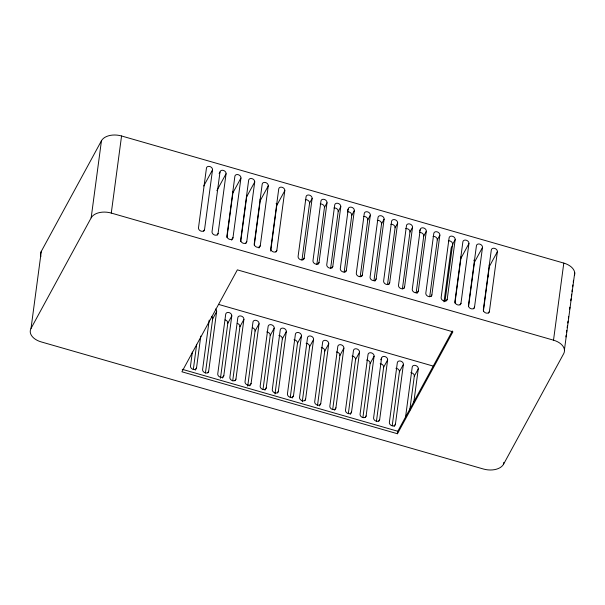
<?xml version="1.0" encoding="UTF-8"?>
<svg xmlns="http://www.w3.org/2000/svg" width="605" height="605" viewBox="0 0 605 605"><rect width="100%" height="100%" fill="white"/><g stroke="black" fill="none" stroke-linecap="round" stroke-linejoin="round"><path stroke-width="0.91" d="M31.021 328.424L91.166 217.845A16.025 9.975 7.6 0 1 111.275 213.066L553.514 340.176A16.025 9.975 7.6 0 1 563.694 353.66L503.549 464.239A16.025 9.975 7.6 0 1 483.44 469.019L41.2 341.908A16.025 9.975 7.6 0 1 31.021 328.424L41.306 251.34L101.451 140.761A16.025 9.975 7.6 0 1 121.56 135.981L563.799 263.092A16.025 9.975 7.6 0 1 574.5 275.343M91.166 217.845L101.451 140.761M111.275 213.066L121.56 135.981M204.55 229.552L212.514 169.869A3.207 2.443 28.5 0 0 209.814 166.511A3.207 2.443 28.5 0 0 206.449 168.129L198.493 227.805A3.207 2.443 28.5 0 0 201.185 231.163A3.207 2.443 28.5 0 0 204.55 229.552L203.673 231.163M192.352 352.057L190.492 366.04A3.207 2.443 28.5 0 0 193.184 369.398A3.207 2.443 28.5 0 0 196.549 367.787L200.777 336.077M193.32 369.496L196.678 344.313M220.001 172.024L212.037 231.7A3.207 2.443 28.5 0 0 214.737 235.058A3.207 2.443 28.5 0 0 218.095 233.447L226.058 173.764A3.207 2.443 28.5 0 0 223.358 170.406A3.207 2.443 28.5 0 0 220.001 172.024L219.123 173.635M209.201 320.105L202.607 369.526A3.207 2.443 28.5 0 0 205.307 372.884A3.207 2.443 28.5 0 0 208.665 371.266L216.628 311.59A3.207 2.443 28.5 0 0 215.403 309.004M205.443 372.975L212.657 318.895L216.628 311.59M226.958 237.523L232.933 192.768A3.207 2.443 28.5 0 0 232.691 191.407M232.978 237.72L240.941 178.044A3.207 2.443 28.5 0 0 238.241 174.686A3.207 2.443 28.5 0 0 234.884 176.297L226.92 235.98A3.207 2.443 28.5 0 0 229.613 239.338A3.207 2.443 28.5 0 0 232.978 237.72L231.639 240.177M220.462 378.261L227.805 323.244L231.775 315.946A3.207 2.443 28.5 0 0 229.083 312.588A3.207 2.443 28.5 0 0 225.718 314.199L217.755 373.882A3.207 2.443 28.5 0 0 220.454 377.24A3.207 2.443 28.5 0 0 223.812 375.622L231.775 315.946M240.73 241.486L246.704 196.723A3.207 2.443 28.5 0 0 246.462 195.362M246.749 241.675L254.713 181.999A3.207 2.443 28.5 0 0 252.013 178.641A3.207 2.443 28.5 0 0 248.647 180.26L240.692 239.935A3.207 2.443 28.5 0 0 243.384 243.293A3.207 2.443 28.5 0 0 246.749 241.675L245.857 243.316M232.706 380.81L239.92 326.73L243.898 319.425A3.207 2.443 28.5 0 0 241.198 316.067A3.207 2.443 28.5 0 0 237.833 317.685L229.877 377.361A3.207 2.443 28.5 0 0 232.57 380.719A3.207 2.443 28.5 0 0 235.935 379.108L243.898 319.425M254.281 245.373L260.248 200.618A3.207 2.443 28.5 0 0 260.014 199.257M260.294 245.57L268.257 185.894A3.207 2.443 28.5 0 0 265.557 182.536A3.207 2.443 28.5 0 0 262.199 184.154L254.236 243.83A3.207 2.443 28.5 0 0 256.936 247.188A3.207 2.443 28.5 0 0 260.294 245.57L258.963 248.027M247.732 386.103L255.076 331.086L259.046 323.781A3.207 2.443 28.5 0 0 256.346 320.423A3.207 2.443 28.5 0 0 252.988 322.041L245.025 381.717A3.207 2.443 28.5 0 0 247.717 385.075A3.207 2.443 28.5 0 0 251.083 383.457L259.046 323.781M270.7 251.067L276.795 205.375L284.804 190.651A3.207 2.443 28.5 0 0 282.104 187.293A3.207 2.443 28.5 0 0 278.746 188.904L270.783 248.587A3.207 2.443 28.5 0 0 273.475 251.945A3.207 2.443 28.5 0 0 276.84 250.326L284.804 190.651M263.001 389.522L270.223 335.435L274.194 328.137A3.207 2.443 28.5 0 0 271.494 324.779A3.207 2.443 28.5 0 0 268.136 326.39L260.173 386.073A3.207 2.443 28.5 0 0 262.865 389.431A3.207 2.443 28.5 0 0 266.23 387.813L274.194 328.137M274.995 393.938L282.338 338.921L286.309 331.616A3.207 2.443 28.5 0 0 283.616 328.258A3.207 2.443 28.5 0 0 280.251 329.876L272.288 389.552A3.207 2.443 28.5 0 0 274.988 392.91A3.207 2.443 28.5 0 0 278.345 391.299L286.309 331.616M301.986 260.067L309.571 203.182L312.12 198.501A3.207 2.443 28.5 0 0 309.42 195.143A3.207 2.443 28.5 0 0 306.062 196.761L298.099 256.437A3.207 2.443 28.5 0 0 300.798 259.795A3.207 2.443 28.5 0 0 304.156 258.176L312.12 198.501M290.271 397.356L297.486 343.277L301.456 335.972A3.207 2.443 28.5 0 0 298.764 332.614A3.207 2.443 28.5 0 0 295.399 334.232L287.435 393.908A3.207 2.443 28.5 0 0 290.135 397.266A3.207 2.443 28.5 0 0 293.501 395.647L301.456 335.972M316.869 264.34L324.454 207.462L327.002 202.781A3.207 2.443 28.5 0 0 324.303 199.423A3.207 2.443 28.5 0 0 320.945 201.034L312.982 260.717A3.207 2.443 28.5 0 0 315.674 264.075A3.207 2.443 28.5 0 0 319.039 262.457L327.002 202.781M302.266 401.773L309.609 346.756L313.579 339.458A3.207 2.443 28.5 0 0 310.879 336.1A3.207 2.443 28.5 0 0 307.522 337.711L299.558 397.394A3.207 2.443 28.5 0 0 302.258 400.752A3.207 2.443 28.5 0 0 305.616 399.134L313.579 339.458M330.632 268.295L338.225 211.417L340.774 206.736A3.207 2.443 28.5 0 0 338.074 203.378A3.207 2.443 28.5 0 0 334.709 204.997L326.753 264.672A3.207 2.443 28.5 0 0 329.445 268.03A3.207 2.443 28.5 0 0 332.81 266.412L340.774 206.736M317.542 405.199L324.756 351.112L328.727 343.806A3.207 2.443 28.5 0 0 326.027 340.449A3.207 2.443 28.5 0 0 322.669 342.067L314.706 401.743A3.207 2.443 28.5 0 0 317.406 405.1A3.207 2.443 28.5 0 0 320.763 403.49L328.727 343.806M348.261 208.891L340.297 268.567A3.207 2.443 28.5 0 0 342.997 271.925A3.207 2.443 28.5 0 0 346.355 270.306L354.318 210.631A3.207 2.443 28.5 0 0 351.618 207.273A3.207 2.443 28.5 0 0 348.261 208.891L347.414 210.449M344.185 272.19L351.77 215.312L354.318 210.631M332.69 409.547L339.904 355.468L343.874 348.162A3.207 2.443 28.5 0 0 341.175 344.805A3.207 2.443 28.5 0 0 337.817 346.423L329.854 406.099A3.207 2.443 28.5 0 0 332.553 409.456A3.207 2.443 28.5 0 0 335.911 407.838L343.874 348.162M360.194 276.795L367.779 219.91L370.328 215.229A3.207 2.443 28.5 0 0 367.628 211.871A3.207 2.443 28.5 0 0 364.27 213.489L356.307 273.165A3.207 2.443 28.5 0 0 358.999 276.523A3.207 2.443 28.5 0 0 362.365 274.912L370.328 215.229M348.336 413.661L355.551 359.574L359.521 352.269A3.207 2.443 28.5 0 0 356.829 348.911A3.207 2.443 28.5 0 0 353.464 350.529L345.5 410.205A3.207 2.443 28.5 0 0 348.2 413.563A3.207 2.443 28.5 0 0 351.558 411.952L359.521 352.269M373.958 280.75L381.551 223.873L384.099 219.191A3.207 2.443 28.5 0 0 381.4 215.834A3.207 2.443 28.5 0 0 378.034 217.445L370.071 277.128A3.207 2.443 28.5 0 0 372.771 280.486A3.207 2.443 28.5 0 0 376.136 278.867L384.099 219.191M362.894 417.624L370.116 363.537L374.087 356.232A3.207 2.443 28.5 0 0 371.387 352.874A3.207 2.443 28.5 0 0 368.029 354.492L360.066 414.168A3.207 2.443 28.5 0 0 362.758 417.526A3.207 2.443 28.5 0 0 366.123 415.915L374.087 356.232M387.51 284.645L395.095 227.76L397.644 223.079A3.207 2.443 28.5 0 0 394.944 219.721A3.207 2.443 28.5 0 0 391.586 221.339L383.623 281.023A3.207 2.443 28.5 0 0 386.323 284.373A3.207 2.443 28.5 0 0 389.68 282.762L397.644 223.079M381.566 358.16L373.603 417.843A3.207 2.443 28.5 0 0 376.302 421.201A3.207 2.443 28.5 0 0 379.668 419.583L387.631 359.907A3.207 2.443 28.5 0 0 384.931 356.549A3.207 2.443 28.5 0 0 381.566 358.16L380.689 359.786M376.439 421.292L383.653 367.205L387.631 359.907M402.393 288.925L409.978 232.04L412.527 227.359A3.207 2.443 28.5 0 0 409.827 224.001A3.207 2.443 28.5 0 0 406.469 225.62L398.506 285.295A3.207 2.443 28.5 0 0 401.198 288.653A3.207 2.443 28.5 0 0 404.564 287.035L412.527 227.359M392.199 425.852L399.413 371.765L403.391 364.467A3.207 2.443 28.5 0 0 400.692 361.109A3.207 2.443 28.5 0 0 397.326 362.72L389.363 422.403A3.207 2.443 28.5 0 0 392.063 425.761A3.207 2.443 28.5 0 0 395.428 424.143L403.391 364.467M420.233 229.575L412.27 289.25A3.207 2.443 28.5 0 0 414.969 292.608A3.207 2.443 28.5 0 0 418.335 290.997L426.298 231.314A3.207 2.443 28.5 0 0 423.598 227.956A3.207 2.443 28.5 0 0 420.233 229.575L419.386 231.133M416.157 292.88L423.75 235.995L426.298 231.314M397.462 433.747L452.903 331.812L237.357 269.86L181.916 371.795L397.462 433.747L397.795 431.259L452.336 330.98M405.38 418.38L412.224 367.091A3.207 2.443 28.5 0 1 415.582 365.473A3.207 2.443 28.5 0 1 418.282 368.831L413.805 402.401M409.706 410.636L414.312 376.136L418.282 368.831M429.709 296.775L437.294 239.89L439.843 235.209A3.207 2.443 28.5 0 0 437.143 231.851A3.207 2.443 28.5 0 0 433.785 233.47L425.822 293.145A3.207 2.443 28.5 0 0 428.522 296.503A3.207 2.443 28.5 0 0 431.879 294.892L439.843 235.209M444.002 301.842L451.217 247.763L452.895 244.67M445.03 301.177L452.623 244.299L455.172 239.618A3.207 2.443 28.5 0 0 452.472 236.26A3.207 2.443 28.5 0 0 449.107 237.871L441.143 297.554A3.207 2.443 28.5 0 0 443.843 300.912A3.207 2.443 28.5 0 0 447.208 299.293L455.172 239.618M454.96 303.06L460.927 258.297A3.207 2.443 28.5 0 0 460.692 256.936M460.972 303.249L468.935 243.573A3.207 2.443 28.5 0 0 466.243 240.215A3.207 2.443 28.5 0 0 462.878 241.834L454.915 301.509A3.207 2.443 28.5 0 0 457.614 304.867A3.207 2.443 28.5 0 0 460.972 303.249L460.087 304.89M468.633 306.017L474.479 262.192L482.488 247.468A3.207 2.443 28.5 0 0 479.788 244.11A3.207 2.443 28.5 0 0 476.43 245.728L468.467 305.404A3.207 2.443 28.5 0 0 471.159 308.762A3.207 2.443 28.5 0 0 474.524 307.143L482.488 247.468M483.387 311.227L489.362 266.465A3.207 2.443 28.5 0 0 489.12 265.111M489.407 311.424L497.37 251.74A3.207 2.443 28.5 0 0 494.671 248.39A3.207 2.443 28.5 0 0 491.305 250.001L483.342 309.684A3.207 2.443 28.5 0 0 486.042 313.042A3.207 2.443 28.5 0 0 489.407 311.424L488.515 313.057M503.549 464.239L503.799 462.386M553.514 340.176L563.799 263.092M565.925 336.94L566.174 335.087M566.545 332.296L566.794 330.443M567.165 327.653L567.414 325.8M567.785 323.01L568.034 321.157M568.405 318.366L568.655 316.513M569.645 309.079L569.895 307.227M570.757 300.723L571.007 298.862M571.377 296.079L571.627 294.219M571.997 291.436L572.247 289.576M572.617 286.793L572.867 284.932M573.237 282.149L573.487 280.289M564.442 349.834L574.727 272.749M203.741 185.992L212.514 169.869M216.855 190.688L226.058 173.764M232.933 192.768L240.941 178.044M217.218 235.058L218.095 233.447M246.704 196.723L254.713 181.999M260.248 200.618L268.257 185.894M195.226 370.222L196.549 367.787M207.787 372.892L208.665 371.266M275.948 251.96L276.84 250.326M222.489 378.057L223.812 375.622M235.05 380.726L235.935 379.108M303.309 259.742L304.156 258.176M249.759 385.892L251.083 383.457M318.192 264.014L319.039 262.457M264.907 390.248L266.23 387.813M331.963 267.977L332.81 266.412M277.468 392.917L278.345 391.299M345.508 271.872L346.355 270.306M292.17 398.082L293.501 395.647M361.518 276.47L362.365 274.912M304.731 400.76L305.616 399.134M374.858 281.204L376.136 278.867M319.44 405.925L320.763 403.49M388.833 284.32L389.68 282.762M334.588 410.273L335.911 407.838M403.716 288.6L404.564 287.035M350.234 414.387L351.558 411.952M417.057 293.334L418.335 290.997M365.238 417.533L366.123 415.915M431.032 296.45L431.879 294.892M460.927 258.297L468.935 243.573M378.783 421.209L379.668 419.583M446.354 300.851L447.208 299.293M394.105 426.578L395.428 424.143M489.362 266.465L497.37 251.74M487.804 277.105L488.689 275.479M473.632 308.784L474.524 307.143M218.435 304.36L433.135 366.07M182.249 369.307L397.795 431.259M473.828 260.18A3.207 2.443 28.5 0 1 474.479 262.192M448.365 240.835A3.207 2.443 28.5 0 1 452.623 244.299M433.036 236.434A3.207 2.443 28.5 0 1 437.294 239.89M419.492 232.539A3.207 2.443 28.5 0 1 423.75 235.995M405.721 228.584A3.207 2.443 28.5 0 1 409.978 232.04M390.838 224.304A3.207 2.443 28.5 0 1 395.095 227.76M377.293 220.409A3.207 2.443 28.5 0 1 381.551 223.873M363.522 216.454A3.207 2.443 28.5 0 1 367.779 219.91M347.52 211.848A3.207 2.443 28.5 0 1 351.77 215.312M333.968 207.961A3.207 2.443 28.5 0 1 338.225 211.417M320.196 203.998A3.207 2.443 28.5 0 1 324.454 207.462M305.321 199.726A3.207 2.443 28.5 0 1 309.571 203.182M276.145 203.356A3.207 2.443 28.5 0 1 276.795 205.375M40.853 256.49A16.025 9.975 7.6 0 1 41.306 251.34M225.105 319.886A3.207 2.443 28.5 0 1 227.805 323.244M211.432 316.302A3.207 2.443 28.5 0 1 212.657 318.895M237.228 323.373A3.207 2.443 28.5 0 1 239.92 326.73M395.92 368.271A3.207 2.443 28.5 0 1 399.413 371.765M380.159 363.711A3.207 2.443 28.5 0 1 383.653 367.205M410.818 372.635A3.207 2.443 28.5 0 1 414.312 376.136M306.115 343.262A3.207 2.443 28.5 0 1 309.609 346.756M252.376 327.728A3.207 2.443 28.5 0 1 255.076 331.086M266.729 331.941A3.207 2.443 28.5 0 1 270.223 335.435M293.992 339.776A3.207 2.443 28.5 0 1 297.486 343.277M336.41 351.966A3.207 2.443 28.5 0 1 339.904 355.468M278.845 335.42A3.207 2.443 28.5 0 1 282.338 338.921M321.263 347.61A3.207 2.443 28.5 0 1 324.756 351.112M352.057 356.08A3.207 2.443 28.5 0 1 355.551 359.574M366.622 360.043A3.207 2.443 28.5 0 1 370.116 363.537"/></g></svg>
